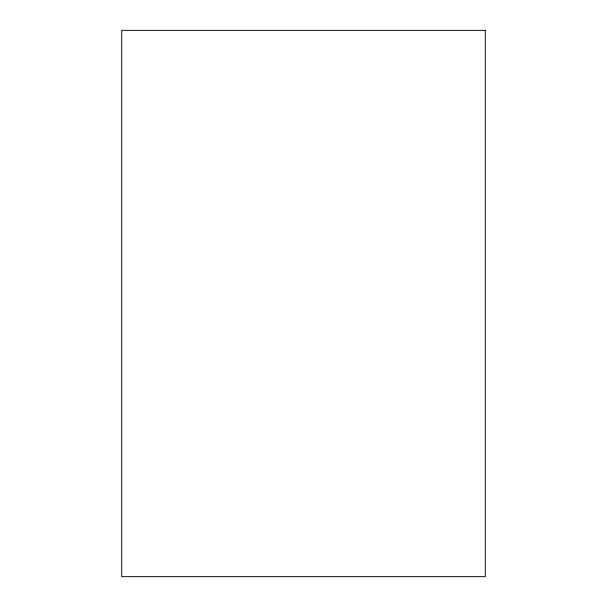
<?xml version="1.0" encoding="UTF-8"?>
<svg xmlns="http://www.w3.org/2000/svg" width="607" height="607" viewBox="0 0 607 607"><rect width="100%" height="100%" fill="white"/><g stroke="black" fill="none" stroke-linecap="round" stroke-linejoin="round"><path stroke-width="0.91" d="M485.289 30.35L121.711 30.35L121.711 576.65L485.289 576.65L485.289 30.35"/></g></svg>
